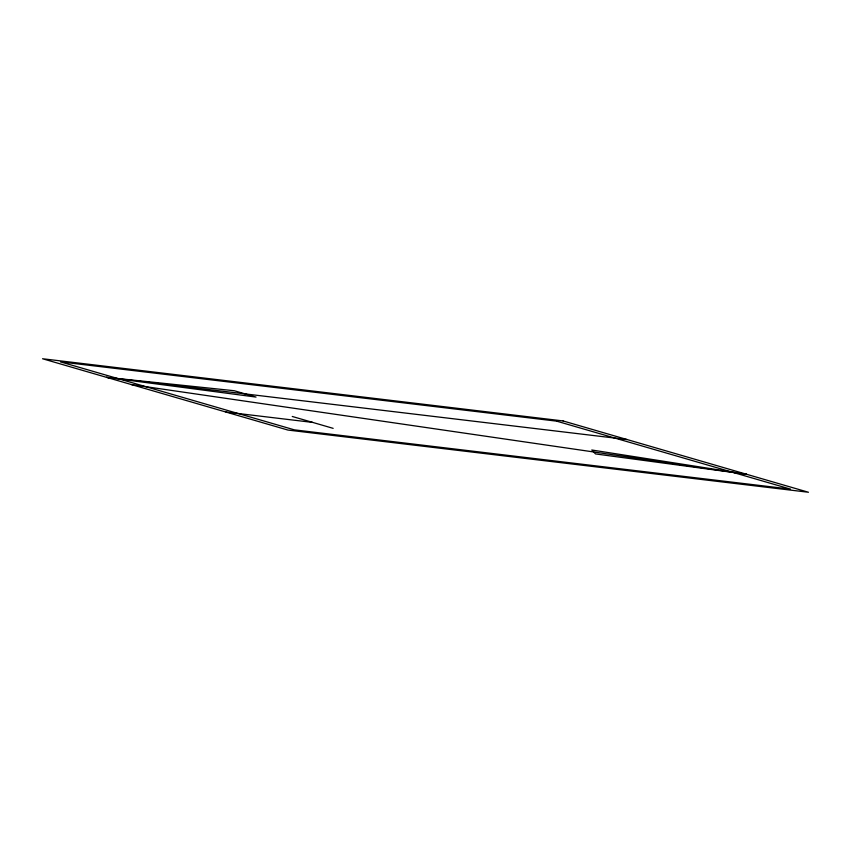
<?xml version="1.0" encoding="UTF-8"?>
<svg xmlns="http://www.w3.org/2000/svg" width="851" height="851" viewBox="0 0 851 851"><rect width="100%" height="100%" fill="white"/><g stroke="black" fill="none" stroke-linecap="round" stroke-linejoin="round"><path stroke-width="1.28" d="M106.524 377.344L234.27 390.737L256.055 397.077L106.524 377.344L627.038 439.531M225.951 412.044L312.7 422.415M746.497 474.241L595.498 453.923L591.785 449.998L746.497 474.241L131.416 384.578M292.255 416.469L333.156 428.351M563.064 420.937L42.55 358.75L287.936 430.063L808.45 492.25L563.064 420.937M556.639 421.149L60.421 361.866L294.361 429.851L790.579 489.134L556.639 421.149"/></g></svg>
